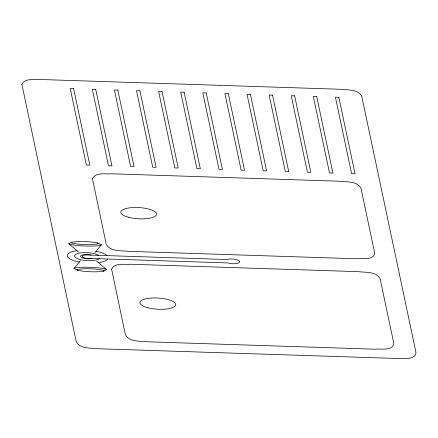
<?xml version="1.0" encoding="UTF-8"?>
<svg xmlns="http://www.w3.org/2000/svg" width="438" height="438" viewBox="0 0 438 438"><rect width="100%" height="100%" fill="white"/><g stroke="black" fill="none" stroke-linecap="round" stroke-linejoin="round"><path stroke-width="0.66" d="M96.765 261.262L106.609 269.605L103.434 271.204L97.625 271.784A37.268 11.64 3.4 0 1 84.03 271.341L77.893 270.372L73.989 268.538L80.417 260.73M94.936 252.606L101.359 244.798L97.46 242.964L91.318 241.995A37.268 11.64 3.4 0 0 77.729 241.552L71.914 242.132L68.739 243.736L78.583 252.074M71.914 242.132L71.202 242.608L72.128 243.139L78.265 244.108A37.268 11.64 3.4 0 0 91.86 244.546L97.674 243.971L98.386 243.495L97.46 242.964M101.359 244.798L100.505 245.368L97.783 245.811L93.529 246.063A44.725 13.967 3.4 0 1 77.219 245.532L69.85 244.371L68.739 243.736M73.989 268.538L74.843 267.968L81.818 267.273A44.72 13.967 3.4 0 1 98.128 267.804L102.552 268.341L105.498 268.965L106.609 269.605M103.434 271.204L104.145 270.728L103.22 270.197L97.083 269.233A37.268 11.64 3.4 0 0 83.488 268.79L77.679 269.365L76.962 269.841L77.893 270.372M91.876 258.491A6.816 2.13 3.4 0 1 82.651 257.955A6.816 2.13 3.4 0 1 82.032 255.036A6.816 2.13 3.4 0 1 91.159 255.097M107.704 259.006A20.466 6.395 3.4 0 1 98.446 262.685M79.316 262.061A20.466 6.395 3.4 0 1 67.288 256.006A20.466 6.395 3.4 0 1 76.902 250.651M96.031 251.275A20.466 6.395 3.4 0 1 106.987 255.611M99.262 258.732A12.795 3.997 3.4 0 1 80.11 259.57A12.795 3.997 3.4 0 1 78.769 253.23A12.795 3.997 3.4 0 1 98.545 255.338M21.9 84.446L76.223 341.613C80.034 349.168 90.863 347.794 97.981 348.741L396.992 358.481C402.341 357.72 415.251 360.633 416.012 352.683L361.777 96.387C357.966 88.832 347.137 90.206 340.019 89.259L41.008 79.519C35.062 80.138 24.802 77.646 21.9 84.446M92.467 178.72L106.226 244.201C110.037 251.757 120.866 250.383 127.984 251.324L355.64 258.743C360.983 257.982 373.899 260.895 374.66 252.945L360.989 188.335C357.178 180.779 346.349 182.153 339.231 181.212L111.575 173.793C105.629 174.412 95.369 171.915 92.467 178.72M111.613 269.178L125.367 334.659C129.177 342.215 140.007 340.841 147.124 341.782L374.786 349.201C380.129 348.44 393.039 351.353 393.806 343.403L380.129 278.792C376.324 271.237 365.495 272.611 358.377 271.664L130.716 264.251C124.775 264.87 114.51 262.373 111.613 269.178M239.674 261.623L239.411 262.417L238.294 263.09L236.465 263.556A7.15 2.234 3.4 0 1 229.184 263.315L227.809 262.92L87.091 258.332A5.459 1.703 3.4 0 1 82.24 256.493A5.459 1.703 3.4 0 1 86.374 254.943L227.092 259.526L228.318 259.214A7.15 2.234 3.4 0 1 235.6 259.449L237.648 260.041L239.066 260.796L239.674 261.623M73.622 88.646L70.222 88.531L86.417 165.055L89.817 165.164L73.622 88.646M95.725 89.363L92.325 89.253L108.52 165.778L111.914 165.887L95.725 89.363M117.822 90.086L114.427 89.971L130.617 166.495L134.017 166.604L117.822 90.086M139.925 90.803L136.525 90.693L152.72 167.217L156.114 167.327L139.925 90.803M162.022 91.526L158.627 91.411L174.817 167.935L178.217 168.044L162.022 91.526M184.124 92.243L180.724 92.133L196.919 168.657L200.319 168.767L184.124 92.243M206.221 92.966L202.827 92.851L219.022 169.375L222.416 169.49L206.221 92.966M228.324 93.683L224.924 93.573L241.119 170.097L244.519 170.207L228.324 93.683M250.426 94.405L247.027 94.296L263.222 170.815L266.616 170.929L250.426 94.405M272.524 95.123L269.124 95.013L285.319 171.537L288.719 171.647L272.524 95.123M294.626 95.845L291.226 95.736L307.421 172.254L310.816 172.369L294.626 95.845M316.723 96.563L313.329 96.453L329.518 172.977L332.918 173.087L316.723 96.563M338.826 97.285L335.426 97.176L351.621 173.694L355.021 173.809L338.826 97.285M147.907 307.772A17.931 5.601 3.4 0 0 175.698 304.947A17.931 5.601 3.4 0 0 149.889 298.179A17.931 5.601 3.4 0 0 147.907 307.772M128.761 217.314A17.931 5.601 3.4 0 0 156.558 214.489A17.931 5.601 3.4 0 0 130.743 207.721A17.931 5.601 3.4 0 0 128.761 217.314"/></g></svg>
